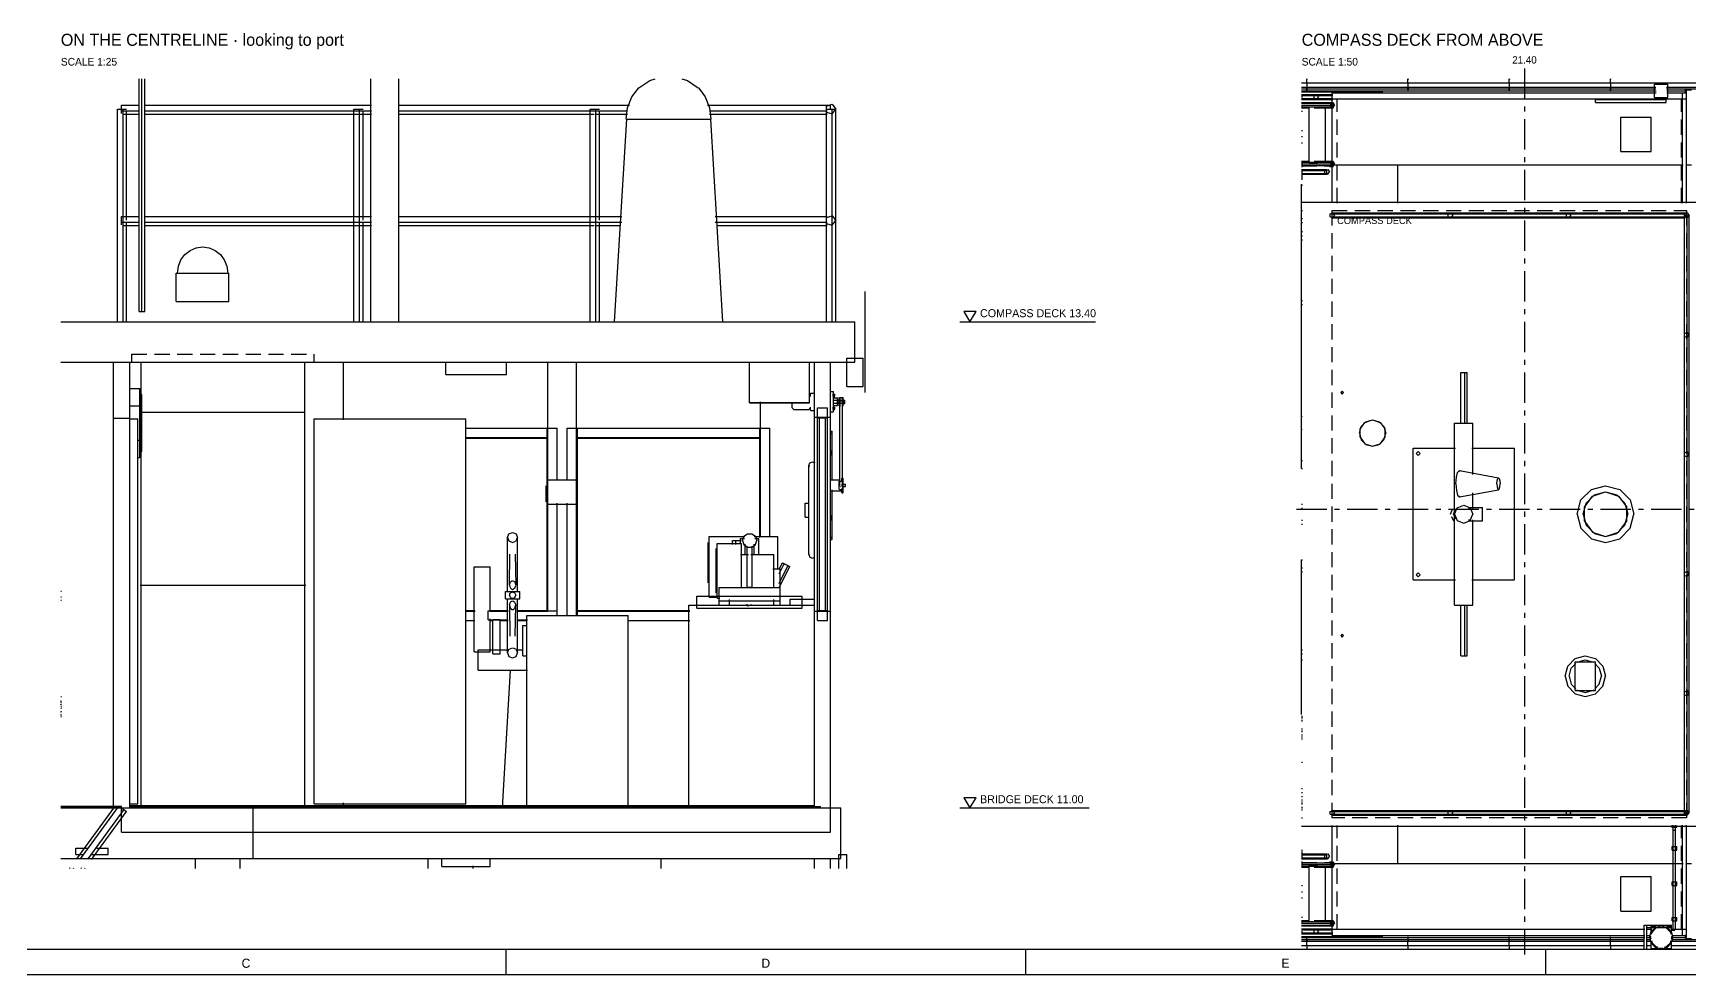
# Model space of a CAD drawing. Extents: x 5 to 836, y 5 to 589.
# Drawn here: x 224.5 to 551.6, y 5 to 191 of the extents above; entities that cross this region are included whole.
import ezdxf
from ezdxf.enums import TextEntityAlignment as Align

# ---------------------------------------------------------------- set-up
doc = ezdxf.new("R2010")
doc.units = 0
doc.linetypes.add('CENTER', pattern=[10, 6, -1.5, 1, -1.5])
doc.linetypes.add('DASHED', pattern=[4.5, 3, -1.5])
for name, color, linetype in [('CENTRE', 4, 'CENTER'), ('CUT', 7, 'CONTINUOUS'), ('DETAIL', 8, 'CONTINUOUS'), ('DIM', 3, 'CONTINUOUS'), ('FRAME', 7, 'CONTINUOUS'), ('GA', 4, 'DASHED'), ('GA-TEXT', 4, 'CONTINUOUS'), ('MARKING', 4, 'DASHED'), ('OUTLINE', 7, 'CONTINUOUS'), ('TEXT', 7, 'CONTINUOUS'), ('THIN', 7, 'CONTINUOUS')]:
    doc.layers.add(name, color=color, linetype=linetype)

msp = doc.modelspace()

# ---------------------------------------------------------------- linework, layer by layer
at = {"layer": 'CENTRE'}
for p, q in [((519, 184), (519, 9)), ((519, 184), (519, 9)), ((474, 97), (564, 97))]:
    msp.add_line(p, q, dxfattribs=at)
at = {"layer": 'CUT'}
for p, q in [((291.23, 134), (291.23, 182)), ((296.77, 134), (296.77, 182)), ((343.84, 179.9), (344.14, 180.22)), ((344.14, 180.22), (346.28, 181.62)), ((346.28, 181.62), (347.36, 182)), ((352.64, 182), (353.72, 181.62)), ((353.72, 181.62), (355.86, 180.22)), ((355.89, 180.19), (356.16, 179.9)), ((341.92, 176.28), (342.75, 178.4)), ((342.75, 178.4), (343.84, 179.9)), ((356.16, 179.9), (357.25, 178.4)), ((357.25, 178.4), (358.08, 176.28)), ((381.19, 176.59), (382.31, 176.95)), ((382.31, 176.95), (383, 176)), ((339.34, 134), (341.74, 174)), ((341.63, 174), (341.92, 176.28)), ((341.74, 174), (358.26, 174)), ((358.08, 176.28), (358.37, 174)), ((358.26, 174), (360.66, 134)), ((381.19, 175.41), (381.19, 176.59)), ((381.19, 175.41), (382.31, 175.05)), ((382.31, 175.05), (383, 176)), ((381.19, 154.59), (382.31, 154.95)), ((381.19, 153.41), (381.19, 154.59)), ((382.31, 154.95), (383, 154)), ((382.31, 153.05), (383, 154)), ((381.19, 153.41), (382.31, 153.05)), ((388.8, 120), (388.8, 140)), ((230, 134), (386.8, 134)), ((386.8, 126), (386.8, 134)), ((230, 126), (386.8, 126)), ((240.4, 114.96), (240.4, 126)), ((243.6, 114.96), (243.6, 126)), ((366, 118), (366, 126)), ((377.8, 118), (377.8, 126)), ((378.8, 115.16), (378.8, 126)), ((382, 115.16), (382, 126)), ((385.2, 121.2), (385.2, 126.8)), ((385.2, 126.8), (388.4, 126.8)), ((388.4, 121.2), (388.4, 126.8)), ((385.2, 121.2), (388.4, 121.2)), ((366, 118), (377.8, 118)), ((382.12, 120.2), (382.5, 120.2)), ((382.52, 119.71), (382.84, 119.71)), ((382.52, 119.32), (382.52, 119.64)), ((382.52, 119.25), (382.84, 119.25)), ((382.56, 116.26), (382.56, 120.14)), ((382.84, 119.31), (382.84, 119.7)), ((240.4, 114.96), (243.6, 114.96)), ((378.8, 115.16), (382, 115.16)), ((379.4, 117), (381.4, 117)), ((379.4, 115), (379.4, 117)), ((379.4, 115), (381.4, 115)), ((379.8, 77), (379.8, 115)), ((381, 77), (381, 115)), ((381.4, 115), (381.4, 117)), ((382.06, 116.2), (382.44, 116.2)), ((382.52, 117.15), (382.84, 117.15)), ((382.52, 116.76), (382.52, 117.08)), ((382.52, 116.69), (382.84, 116.69)), ((382.84, 116.75), (382.84, 117.14)), ((325.8, 98.4), (325.8, 101.6)), ((326, 102.8), (332, 102.8)), ((326, 98), (326, 102.8)), ((332, 98), (332, 102.8)), ((326, 98), (332, 98)), ((318.2, 91.4), (318.49, 92.11)), ((318.49, 92.11), (319.2, 92.4)), ((319.2, 92.4), (319.91, 92.11)), ((319.91, 92.11), (320.2, 91.4)), ((318.2, 91.4), (318.48, 90.74)), ((318.49, 90.7), (319.18, 90.41)), ((319.2, 90.4), (319.87, 90.68)), ((319.91, 90.7), (320.2, 91.4)), ((318.58, 82), (318.74, 81.42)), ((318.6, 82.07), (318.76, 82.62)), ((318.82, 82.66), (319.2, 82.87)), ((319.27, 82.84), (319.64, 82.62)), ((319.64, 82.62), (319.82, 82)), ((319.64, 81.37), (319.81, 81.93)), ((317.8, 80.75), (320.6, 80.75)), ((317.8, 79.25), (317.8, 80.75)), ((317.8, 79.25), (320.6, 79.25)), ((318.57, 80), (318.74, 79.58)), ((318.58, 80.02), (318.75, 80.45)), ((318.59, 78.07), (318.76, 78.63)), ((318.75, 79.55), (319.18, 79.38)), ((318.76, 81.37), (319.17, 81.13)), ((318.78, 80.46), (319.2, 80.63)), ((318.79, 78.65), (319.2, 78.89)), ((319.2, 81.11), (319.61, 81.35)), ((319.2, 79.37), (319.62, 79.54)), ((319.22, 80.62), (319.65, 80.45)), ((319.23, 78.87), (319.64, 78.63)), ((319.65, 79.55), (319.82, 79.98)), ((319.66, 80.42), (319.83, 80)), ((319.66, 78.58), (319.82, 78)), ((320.6, 79.25), (320.6, 80.75)), ((355.6, 79.8), (376.4, 79.8)), ((355.6, 77.4), (355.6, 79.8)), ((374, 79.2), (378.8, 79.2)), ((374, 78), (374, 79.2)), ((376.4, 77.4), (376.4, 79.8)), ((378.8, 38), (378.8, 79.2)), ((318.58, 78), (318.76, 77.38)), ((318.76, 77.38), (319.13, 77.16)), ((319.2, 77.13), (319.58, 77.34)), ((319.64, 77.38), (319.8, 77.93)), ((322, 76), (342, 76)), ((322, 38), (322, 76)), ((342, 38), (342, 76)), ((354, 78), (378.8, 78)), ((354, 38), (354, 78)), ((355.6, 77.4), (376.4, 77.4)), ((378.8, 76.84), (382, 76.84)), ((379.4, 77), (381.4, 77)), ((379.4, 75), (379.4, 77)), ((381.4, 75), (381.4, 77)), ((382, 33.2), (382, 76.84)), ((321.2, 74), (322, 74)), ((321.2, 68), (321.2, 74)), ((379.4, 75), (381.4, 75)), ((318.2, 68.6), (318.49, 69.3)), ((318.53, 69.32), (319.2, 69.6)), ((319.22, 69.59), (319.91, 69.3)), ((319.92, 69.26), (320.2, 68.6)), ((318.2, 68.6), (318.49, 67.89)), ((318.49, 67.89), (319.2, 67.6)), ((319.2, 67.6), (319.91, 67.89)), ((319.91, 67.89), (320.2, 68.6)), ((321.2, 68), (322, 68)), ((230, 38.32), (242, 38.32)), ((230, 38.12), (242, 38.12)), ((230, 38), (384, 38)), ((242, 38.12), (242, 38.32)), ((242, 33.2), (242, 38)), ((243.6, 38.28), (243.6, 38.48)), ((243.6, 38.48), (378.8, 38.48)), ((243.6, 38.28), (378.8, 38.28)), ((244, 38.24), (380, 38.24)), ((244, 38.04), (244, 38.17)), ((244, 38.04), (380, 38.04)), ((268, 28), (268, 38)), ((380, 38.11), (380, 38.24)), ((384, 28), (384, 38)), ((242, 33.2), (382, 33.2)), ((230, 28), (384, 28)), ((378.8, 26), (378.8, 28)), ((382, 26), (382, 28)), ((383.6, 28.8), (385.2, 28.8)), ((383.6, 26), (383.6, 28.8)), ((385.2, 26), (385.2, 28.8))]:
    msp.add_line(p, q, dxfattribs=at)
at = {"layer": 'DETAIL'}
for p, q in [((245.44, 136), (245.44, 182)), ((246, 136), (246, 182)), ((246.56, 136), (246.56, 182)), ((475, 181.2), (563, 181.2)), ((475, 180.35), (544.95, 180.35)), ((475, 179.99), (544.94, 179.99)), ((475.99, 181.2), (476, 182)), ((475.99, 181.2), (475.99, 182)), ((475.99, 181.2), (476, 180.27)), ((475.99, 181.2), (475.99, 180.27)), ((476, 182), (476, 181.87)), ((476, 180.35), (476, 180.08)), ((476, 179.99), (476, 180.35)), ((476, 180.08), (476, 180.35)), ((476, 180.35), (476, 180.08)), ((476, 179.47), (476, 179.99)), ((476, 179.99), (476, 179.75)), ((476.01, 182), (476.01, 181.87)), ((495.99, 181.2), (495.99, 182)), ((495.99, 182), (495.99, 181.87)), ((495.99, 181.2), (495.99, 180.27)), ((495.99, 179.99), (496, 180.35)), ((496, 181.87), (496, 182)), ((496, 180.35), (496, 180.08)), ((496, 179.99), (496, 180.35)), ((496, 180.08), (496, 180.35)), ((496, 179.47), (496, 179.99)), ((496.01, 182), (496.01, 181.87)), ((515.98, 182), (515.98, 181.87)), ((515.98, 181.2), (515.99, 182)), ((515.98, 181.2), (515.99, 180.27)), ((515.99, 181.2), (515.99, 182)), ((515.99, 181.2), (515.99, 180.27)), ((515.99, 179.99), (516, 180.35)), ((515.99, 179.47), (515.99, 179.99)), ((515.99, 179.99), (516, 179.75)), ((516, 181.87), (516, 182)), ((516, 180.35), (516, 180.08)), ((516, 180.08), (516, 180.35)), ((516.01, 182), (516.01, 181.87)), ((516.01, 182), (516.01, 181.87)), ((535.98, 181.2), (535.99, 182)), ((535.98, 181.2), (535.99, 180.27)), ((535.99, 179.99), (536, 180.35)), ((535.99, 179.47), (535.99, 179.99)), ((535.99, 179.99), (536, 179.75)), ((536, 181.87), (536, 182)), ((536, 182), (536, 181.87)), ((536, 180.35), (536, 180.08)), ((536, 180.08), (536, 180.35)), ((536.01, 182), (536.01, 181.87)), ((544.7, 180.9), (547.3, 180.9)), ((544.7, 178.3), (544.7, 180.9)), ((547.04, 179.99), (563, 179.99)), ((547.05, 180.35), (563, 180.35)), ((547.3, 178.3), (547.3, 180.9)), ((242, 175.14), (242, 176.81)), ((242, 176.81), (245.5, 176.81)), ((246.48, 176.81), (291.37, 176.81)), ((296.69, 176.81), (342.28, 176.81)), ((357.66, 176.81), (382, 176.81)), ((381.19, 176.59), (382.31, 176.95)), ((382, 175.83), (382, 176.81)), ((382.31, 176.95), (383, 176)), ((475, 179.6), (544.98, 179.6)), ((475, 179.47), (475.13, 179.47)), ((475, 179.4), (491, 179.4)), ((475, 178.88), (481.16, 178.88)), ((475, 178.81), (475.12, 178.81)), ((475, 178.69), (481.16, 178.69)), ((475, 178.6), (475.14, 178.6)), ((475, 178.45), (475.13, 178.45)), ((475, 178.4), (475.14, 178.4)), ((475, 178.11), (481.16, 178.11)), ((475, 177.92), (481.16, 177.92)), ((475, 177.32), (481.24, 177.32)), ((475, 177.15), (481.16, 177.15)), ((475, 176.8), (480.68, 176.8)), ((477.44, 178.69), (478, 178.88)), ((477.44, 178.11), (477.44, 178.69)), ((477.44, 178.11), (478, 177.92)), ((478, 178.88), (478.34, 178.4)), ((478, 177.92), (478.34, 178.4)), ((480.61, 177.01), (480.76, 177.32)), ((480.68, 176.8), (480.84, 177.15)), ((480.68, 176.8), (480.84, 176.45)), ((481, 157.54), (481, 179.2)), ((481, 179.2), (544.99, 179.2)), ((481, 178.8), (481.14, 178.8)), ((481, 178), (551, 178)), ((481.05, 176.8), (481.32, 176.8)), ((481.16, 177.15), (481.32, 176.8)), ((481.16, 176.45), (481.32, 176.8)), ((481.24, 177.32), (481.48, 176.8)), ((481.24, 176.28), (481.48, 176.8)), ((533, 177.9), (547, 177.9)), ((533, 177.3), (533, 177.9)), ((533, 177.3), (547, 177.3)), ((544.7, 178.3), (547.3, 178.3)), ((547, 177.3), (547, 177.9)), ((547.08, 179.6), (551, 179.6)), ((547.09, 179.2), (551, 179.2)), ((550.2, 157.42), (550.2, 179.2)), ((550.8, 179.8), (552, 179.8)), ((550.8, 179.1), (550.8, 179.8)), ((550.86, 178.8), (551, 178.8)), ((551, 157.42), (551, 179.6)), ((241.19, 176), (243, 176)), ((241.19, 134), (241.19, 176)), ((242, 175.69), (245.5, 175.69)), ((242.28, 175), (245.5, 175)), ((242.31, 134), (242.31, 176)), ((243, 154.09), (243, 175.72)), ((246.48, 175.69), (291.37, 175.69)), ((246.48, 175), (291.37, 175)), ((287.86, 176), (289.67, 176)), ((287.86, 134), (287.86, 176)), ((288.98, 134), (288.98, 176)), ((289.67, 154.09), (289.67, 175.72)), ((296.69, 175.69), (341.86, 175.69)), ((296.69, 175), (335.29, 175)), ((334.52, 176), (336.33, 176)), ((334.52, 134), (334.52, 176)), ((335.64, 134), (335.64, 176)), ((335.71, 175), (341.86, 175)), ((336.33, 154.09), (336.33, 175.72)), ((341.74, 174), (358.26, 174)), ((358.08, 175.69), (381.3, 175.69)), ((358.08, 175), (381.3, 175)), ((381.19, 176.07), (381.19, 176.59)), ((381.19, 176), (383, 176)), ((381.19, 134), (381.19, 176)), ((381.19, 175.41), (381.32, 175.37)), ((382.31, 134), (382.31, 176)), ((382.85, 175.79), (383, 176)), ((383, 134), (383, 176)), ((475, 176.6), (475.13, 176.6)), ((475, 176.45), (481.16, 176.45)), ((475, 176.28), (476.53, 176.28)), ((475, 175.6), (475.14, 175.6)), ((476.48, 165.4), (476.48, 176.46)), ((477.47, 176.28), (481.24, 176.28)), ((479.68, 165.68), (479.68, 176.32)), ((480.61, 176.59), (480.76, 176.28)), ((538, 174.4), (544, 174.4)), ((538, 167.6), (538, 174.4)), ((544, 167.6), (544, 174.4)), ((475, 171.77), (475.14, 171.77)), ((475, 170.57), (475.14, 170.57)), ((475, 169.37), (475.14, 169.37)), ((538, 167.6), (544, 167.6)), ((475, 165.71), (476.53, 165.71)), ((475, 165.55), (481.16, 165.55)), ((475, 165.4), (475.14, 165.4)), ((475, 165.2), (480.68, 165.2)), ((475, 165.09), (475.14, 165.09)), ((475, 165), (475.14, 165)), ((475, 164.85), (481.16, 164.85)), ((475, 164.68), (475.14, 164.68)), ((475, 164.08), (480, 164.08)), ((475, 164), (475.14, 164)), ((475, 163.89), (480, 163.89)), ((475, 163.7), (475.14, 163.7)), ((475, 163.6), (475.14, 163.6)), ((476.48, 165.4), (478.15, 165.4)), ((477.47, 165.71), (481.24, 165.71)), ((479.6, 163.89), (480.15, 164.08)), ((479.6, 163.31), (479.6, 163.89)), ((480, 163.12), (480, 164.08)), ((480.15, 164.08), (480.5, 163.6)), ((480.15, 163.12), (480.5, 163.6)), ((480.48, 164.68), (481.24, 164.68)), ((480.61, 165.41), (480.76, 165.72)), ((480.61, 164.99), (480.76, 164.68)), ((480.68, 165.2), (480.84, 165.55)), ((480.68, 165.2), (480.84, 164.85)), ((481.01, 165), (550.32, 165)), ((481.05, 165.2), (481.32, 165.2)), ((481.16, 165.55), (481.32, 165.2)), ((481.16, 164.85), (481.32, 165.2)), ((481.24, 165.72), (481.48, 165.2)), ((481.24, 164.68), (481.48, 165.2)), ((494, 157.44), (494, 165)), ((550.88, 165), (552, 165)), ((475, 163.5), (475.14, 163.5)), ((475, 163.31), (480, 163.31)), ((475, 163.12), (480, 163.12)), ((475, 162.9), (475.14, 162.9)), ((475, 162.7), (475.14, 162.7)), ((475, 162.4), (475.14, 162.4)), ((475, 162.14), (475.14, 162.14)), ((475, 105), (475, 161.2)), ((475, 161), (475.14, 161)), ((479.6, 163.31), (480.15, 163.12)), ((475, 157.6), (553.4, 157.6)), ((242, 153.14), (242, 154.81)), ((242, 154.81), (245.5, 154.81)), ((246.48, 154.81), (291.37, 154.81)), ((296.69, 154.81), (340.74, 154.81)), ((359.2, 154.81), (381.3, 154.81)), ((381.19, 154.59), (381.32, 154.63)), ((382.85, 154.21), (383, 154)), ((382.85, 153.79), (383, 154)), ((475, 156), (475.14, 156)), ((475, 154.4), (475.14, 154.4)), ((480.6, 155.29), (481.15, 155.48)), ((480.6, 154.71), (480.6, 155.29)), ((480.6, 154.71), (481.15, 154.52)), ((481, 154.52), (481, 155.48)), ((481, 155.48), (551, 155.48)), ((481, 155.29), (551, 155.29)), ((481, 154.71), (551, 154.71)), ((481, 154.52), (550.72, 154.52)), ((481.15, 155.48), (481.5, 155)), ((481.15, 154.52), (481.5, 155)), ((503.93, 155.29), (504.49, 155.48)), ((503.93, 154.71), (503.93, 155.29)), ((503.93, 154.71), (504.49, 154.52)), ((504.49, 155.48), (504.83, 155)), ((504.49, 154.52), (504.83, 155)), ((527.26, 155.29), (527.82, 155.48)), ((527.26, 154.71), (527.26, 155.29)), ((527.26, 154.71), (527.82, 154.52)), ((527.82, 155.48), (528.17, 155)), ((527.82, 154.52), (528.17, 155)), ((550.6, 155.29), (551.15, 155.48)), ((550.6, 36.71), (550.6, 155.29)), ((550.6, 155), (551.5, 155)), ((550.6, 154.71), (551.15, 154.52)), ((551, 154.62), (551, 155.48)), ((551.15, 155.48), (551.5, 155)), ((551.15, 154.52), (551.5, 155)), ((551.15, 37), (551.15, 155)), ((551.5, 37), (551.5, 155)), ((242, 153.69), (245.5, 153.69)), ((242.28, 153), (245.5, 153)), ((243, 134), (243, 153.67)), ((246.48, 153.69), (291.37, 153.69)), ((246.48, 153), (291.37, 153)), ((289.67, 134), (289.67, 153.67)), ((296.69, 153.69), (340.74, 153.69)), ((296.69, 153), (335.29, 153)), ((335.71, 153), (340.46, 153)), ((336.33, 134), (336.33, 153.67)), ((359.2, 153.69), (381.3, 153.69)), ((359.48, 153), (381.3, 153)), ((381.19, 153.41), (381.32, 153.37)), ((475, 153.6), (475.14, 153.6)), ((475, 151), (475.14, 151)), ((252.8, 143.6), (263.2, 143.6)), ((252.8, 138), (263.2, 138)), ((475, 138.2), (475.14, 138.2)), ((475, 137.4), (475.14, 137.4)), ((245.44, 136), (246.56, 136)), ((230, 134), (386.8, 134)), ((386.8, 126), (386.8, 134)), ((550.6, 131.69), (551.15, 131.88)), ((550.6, 131.11), (551.15, 130.92)), ((551.15, 131.88), (551.5, 131.4)), ((551.15, 130.92), (551.5, 131.4)), ((230, 126), (386.8, 126)), ((240.4, 38), (240.4, 126)), ((242, 125.86), (242, 126)), ((243.6, 38), (243.6, 126)), ((245.84, 38), (245.84, 126)), ((278.16, 38), (278.16, 126)), ((285.84, 114.63), (285.84, 126)), ((306, 123.6), (306, 126)), ((318, 123.6), (318, 126)), ((326.16, 76.89), (326.16, 126)), ((331.84, 75.86), (331.84, 126)), ((366, 118), (366, 126)), ((368.16, 125.86), (368.16, 126)), ((377.8, 118), (377.8, 126)), ((378.8, 38), (378.8, 126)), ((382, 37.86), (382, 126)), ((385.2, 121.2), (385.2, 126.8)), ((385.2, 126.8), (388.4, 126.8)), ((388.4, 121.2), (388.4, 126.8)), ((306, 123.6), (318, 123.6)), ((385.2, 121.2), (388.4, 121.2)), ((506.43, 124), (507.7, 124)), ((506.43, 113.92), (506.43, 124)), ((507.22, 113.92), (507.22, 124)), ((507.7, 113.92), (507.7, 124)), ((243.6, 120.8), (245.6, 120.8)), ((245.6, 107.2), (245.6, 120.8)), ((245.6, 119.6), (246, 119.6)), ((246, 108.4), (246, 119.6)), ((366, 118.02), (377.8, 118.02)), ((368.16, 91.44), (368.16, 118.17)), ((382.52, 119.27), (382.52, 119.69)), ((382.84, 119.27), (382.84, 119.69)), ((383.36, 117.44), (383.36, 118.96)), ((383.7, 117.37), (383.7, 119.03)), ((383.9, 117.59), (383.9, 118.81)), ((384.4, 117.86), (384.4, 118.54)), ((384.4, 118.54), (384.8, 118.54)), ((384.4, 118.48), (384.8, 118.48)), ((384.4, 118.43), (384.8, 118.43)), ((384.4, 118.26), (384.8, 118.26)), ((384.4, 118.14), (384.8, 118.14)), ((384.4, 117.97), (384.8, 117.97)), ((384.4, 117.92), (384.8, 117.92)), ((384.4, 117.86), (384.8, 117.86)), ((384.44, 117.37), (384.44, 119.03)), ((384.6, 117.96), (384.6, 118.44)), ((384.67, 118.38), (384.8, 118.38)), ((384.67, 118.24), (384.8, 118.24)), ((384.67, 118.16), (384.8, 118.16)), ((384.67, 118.02), (384.8, 118.02)), ((384.8, 117.86), (384.8, 118.54)), ((482.72, 120), (483, 120.28)), ((482.72, 120), (483, 119.72)), ((483, 120.28), (483.28, 120)), ((483, 119.72), (483.28, 120)), ((240.4, 114.96), (243.6, 114.96)), ((243.6, 117.4), (245.6, 117.4)), ((243.6, 114.8), (245.2, 114.8)), ((245.2, 38.8), (245.2, 114.8)), ((245.6, 116.8), (246, 116.8)), ((245.84, 116.16), (278.16, 116.16)), ((280, 114.8), (310, 114.8)), ((280, 38.8), (280, 114.8)), ((310, 38.8), (310, 114.8)), ((378.8, 115.16), (382, 115.16)), ((379.4, 75), (379.4, 117)), ((379.4, 117), (381.4, 117)), ((379.4, 115), (381.4, 115)), ((379.8, 77), (379.8, 115)), ((381, 77), (381, 115)), ((381.4, 75), (381.4, 117)), ((382.52, 116.71), (382.52, 117.13)), ((382.84, 116.71), (382.84, 117.13)), ((475, 115.19), (475.13, 115.32)), ((487.7, 114.25), (489, 114.6)), ((489, 114.6), (490.3, 114.25)), ((309.92, 113), (328, 113)), ((326, 76.82), (326, 113)), ((328, 102.66), (328, 113)), ((330, 113), (370, 113)), ((330, 102.66), (330, 113)), ((332, 75.84), (332, 113)), ((368, 91.41), (368, 113)), ((370, 91.49), (370, 113)), ((475, 112.81), (475.13, 112.68)), ((486.4, 112), (486.75, 113.3)), ((486.4, 112), (486.75, 110.7)), ((486.75, 113.3), (487.7, 114.25)), ((490.3, 114.25), (491.25, 113.3)), ((491.25, 113.3), (491.6, 112)), ((491.25, 110.7), (491.6, 112)), ((505.2, 114), (508.8, 114)), ((505.2, 78), (505.2, 114)), ((508.8, 103.81), (508.8, 114)), ((245.07, 110.6), (245.6, 110.6)), ((245.6, 111.2), (246, 111.2)), ((245.6, 108.4), (246, 108.4)), ((309.84, 111.16), (326.16, 111.16)), ((309.92, 111), (326, 111)), ((331.84, 111.16), (368.16, 111.16)), ((332, 111), (368, 111)), ((486.75, 110.7), (487.7, 109.75)), ((487.7, 109.75), (489, 109.4)), ((489, 109.4), (490.3, 109.75)), ((490.3, 109.75), (491.25, 110.7)), ((497, 109), (505.39, 109)), ((497, 83), (497, 109)), ((497.6, 108), (498, 108.4)), ((497.6, 108), (498, 107.6)), ((498, 108.4), (498.4, 108)), ((498, 107.6), (498.4, 108)), ((508.61, 109), (517, 109)), ((517, 83), (517, 109)), ((550.6, 108.09), (551.15, 108.28)), ((551.15, 108.28), (551.5, 107.8)), ((245.07, 107.2), (245.6, 107.2)), ((475, 106.6), (475.14, 106.6)), ((475, 105), (475.14, 105)), ((550.6, 107.51), (551.15, 107.32)), ((551.15, 107.32), (551.5, 107.8)), ((326, 102.8), (332, 102.8)), ((383.7, 100.85), (383.7, 102.51)), ((384.3, 101.47), (384.3, 101.89)), ((384.44, 100.85), (384.44, 102.51)), ((384.9, 101.47), (384.9, 101.89)), ((505.46, 102), (505.55, 103.3)), ((505.46, 102), (505.55, 100.7)), ((505.55, 103.3), (505.8, 104.25)), ((505.8, 104.25), (506.14, 104.6)), ((506.14, 104.6), (506.3, 104.43)), ((513.55, 102), (513.59, 102.6)), ((513.55, 102), (513.59, 101.4)), ((513.59, 102.6), (513.71, 103.04)), ((513.71, 103.04), (513.86, 103.2)), ((513.86, 103.2), (514.02, 103.04)), ((514.02, 103.04), (514.13, 102.6)), ((514.13, 102.6), (514.17, 102)), ((514.13, 101.4), (514.17, 102)), ((532.2, 100.85), (535, 101.6)), ((535, 101.6), (537.8, 100.85)), ((328, 75.84), (328, 98.19)), ((330, 75.84), (330, 98.19)), ((377, 95.4), (377, 98.2)), ((505.55, 100.7), (505.8, 99.75)), ((505.8, 99.75), (506.14, 99.4)), ((506.14, 99.4), (506.3, 99.57)), ((508.8, 97.12), (508.8, 100.19)), ((513.59, 101.4), (513.71, 100.96)), ((513.71, 100.96), (513.86, 100.8)), ((513.86, 100.8), (514.02, 100.96)), ((514.02, 100.96), (514.13, 101.4)), ((529.4, 96), (530.15, 98.8)), ((530.15, 98.8), (532.2, 100.85)), ((530.6, 96), (531.19, 98.2)), ((531.19, 98.2), (532.8, 99.81)), ((532.8, 99.81), (535, 100.4)), ((535, 100.4), (537.2, 99.81)), ((537.2, 99.81), (538.81, 98.2)), ((537.8, 100.85), (539.85, 98.8)), ((538.81, 98.2), (539.4, 96)), ((539.85, 98.8), (540.6, 96)), ((326, 98), (332, 98)), ((475, 98), (475.14, 98)), ((475, 97.2), (475.14, 97.2)), ((504.4, 96), (504.81, 96.98)), ((504.6, 95.51), (504.96, 94.65)), ((505, 96), (505.37, 96.9)), ((505, 96), (505.37, 95.1)), ((505.2, 96), (505.73, 97.27)), ((505.2, 96), (505.73, 94.73)), ((505.73, 97.27), (507, 97.8)), ((507, 97.8), (508.27, 97.27)), ((508.1, 97.3), (510.7, 97.3)), ((508.1, 97.03), (508.1, 97.3)), ((508.1, 94.7), (508.1, 94.97)), ((508.27, 97.27), (508.8, 96)), ((508.27, 94.73), (508.8, 96)), ((508.8, 78), (508.8, 94.88)), ((510.7, 94.7), (510.7, 97.3)), ((529.4, 96), (530.15, 93.2)), ((530.6, 96), (531.19, 93.8)), ((538.81, 93.8), (539.4, 96)), ((539.85, 93.2), (540.6, 96)), ((358, 91.6), (365.08, 91.6)), ((358, 79.6), (358, 91.6)), ((364.6, 90.8), (364.87, 91.62)), ((364.87, 91.62), (365.57, 92.13)), ((365.57, 92.13), (366.43, 92.13)), ((366.43, 92.13), (367.13, 91.62)), ((366.88, 91.6), (371.6, 91.6)), ((367.13, 91.62), (367.4, 90.8)), ((371.6, 85.04), (371.6, 91.6)), ((475, 94.8), (475.14, 94.8)), ((475, 94), (475.14, 94)), ((505.73, 94.73), (507, 94.2)), ((507, 94.2), (508.27, 94.73)), ((508.1, 94.7), (510.7, 94.7)), ((530.15, 93.2), (532.2, 91.15)), ((531.19, 93.8), (532.8, 92.19)), ((532.8, 92.19), (535, 91.6)), ((535, 91.6), (537.2, 92.19)), ((537.2, 92.19), (538.81, 93.8)), ((537.8, 91.15), (539.85, 93.2)), ((359.6, 90.2), (364.4, 90.2)), ((359.6, 79.4), (359.6, 90.2)), ((362.6, 90.8), (364.32, 90.8)), ((362.6, 90), (362.6, 90.8)), ((363.3, 90), (363.3, 90.8)), ((364.2, 91.2), (364.97, 91.2)), ((364.2, 90.09), (364.2, 91.2)), ((364.4, 81.48), (364.4, 90.2)), ((364.6, 90.8), (364.87, 89.98)), ((364.87, 89.98), (365.57, 89.47)), ((365.1, 88), (365.1, 90.09)), ((365.57, 89.47), (366.43, 89.47)), ((366.43, 89.47), (367.13, 89.98)), ((366.9, 88), (366.9, 90.09)), ((367.03, 91.2), (367.8, 91.2)), ((367.13, 89.98), (367.4, 90.8)), ((367.8, 88), (367.8, 91.2)), ((532.2, 91.15), (535, 90.4)), ((535, 90.4), (537.8, 91.15)), ((311.6, 85.6), (314.8, 85.6)), ((311.6, 68.8), (311.6, 85.6)), ((314.8, 76.85), (314.8, 85.6)), ((364.23, 88), (365.79, 88)), ((366.21, 88), (370.8, 88)), ((370.6, 85.2), (372, 85.2)), ((370.8, 81.47), (370.8, 88)), ((371.81, 82.32), (373.56, 85.82)), ((371.84, 84.18), (372.84, 86.18)), ((371.86, 85.11), (372.48, 86.36)), ((371.92, 81.64), (373.92, 85.64)), ((372, 78), (372, 85.2)), ((372.44, 86.38), (373.92, 85.64)), ((475, 56.4), (475, 87)), ((475, 87), (475.14, 87)), ((475, 85.4), (475.14, 85.4)), ((245.64, 82), (278.36, 82)), ((381.86, 82), (382, 82)), ((475, 84.6), (475.14, 84.6)), ((497, 83), (505.39, 83)), ((497.6, 84), (498, 84.4)), ((497.6, 84), (498, 83.6)), ((498, 84.4), (498.4, 84)), ((498, 83.6), (498.4, 84)), ((508.61, 83), (517, 83)), ((550.6, 84.49), (551.15, 84.68)), ((550.6, 83.91), (551.15, 83.72)), ((551.15, 84.68), (551.5, 84.2)), ((551.15, 83.72), (551.5, 84.2)), ((230, 80.81), (230.14, 80.81)), ((230, 79.69), (230.14, 79.69)), ((230, 79), (230.14, 79)), ((317.8, 79.25), (317.8, 80.75)), ((320.6, 79.25), (320.6, 80.75)), ((355.6, 79.8), (358.11, 79.8)), ((355.6, 77.4), (355.6, 79.8)), ((358, 79.6), (359.67, 79.6)), ((359.6, 79.4), (360.15, 79.4)), ((360, 78), (360, 81.5)), ((360, 81.5), (372, 81.5)), ((360, 78.9), (372, 78.9)), ((362, 78), (362, 79.11)), ((365.52, 81.6), (366.48, 81.6)), ((370.8, 78), (370.8, 79.11)), ((371.93, 79.8), (376.4, 79.8)), ((376.33, 79.2), (378.8, 79.2)), ((376.4, 77.4), (376.4, 79.8)), ((381.87, 80), (382, 80)), ((309.84, 76.84), (311.79, 76.84)), ((309.92, 77), (311.73, 77)), ((314.4, 76.9), (318.29, 76.9)), ((314.4, 75.1), (314.4, 76.9)), ((314.67, 77), (318.31, 77)), ((314.72, 76.84), (318.35, 76.84)), ((314.8, 68.8), (314.8, 75.33)), ((320.02, 76.84), (326.16, 76.84)), ((320.09, 76.9), (328, 76.9)), ((320.13, 77), (326, 77)), ((322, 76), (342, 76)), ((322, 38), (322, 76)), ((331.84, 76.84), (354.19, 76.84)), ((332, 77), (354.19, 77)), ((342, 38), (342, 76)), ((354, 78), (355.67, 78)), ((354, 38), (354, 78)), ((355.6, 77.4), (376.4, 77.4)), ((360, 78), (372, 78)), ((365.48, 78.19), (365.53, 77.92)), ((365.53, 77.92), (366.47, 78.08)), ((365.74, 78.09), (365.76, 77.96)), ((366.21, 78.18), (366.24, 78.04)), ((376.29, 78), (378.8, 78)), ((378.8, 76.84), (382, 76.84)), ((379.4, 77), (381.4, 77)), ((505.2, 78), (508.8, 78)), ((506.43, 68), (506.43, 78.08)), ((507.22, 68), (507.22, 78.08)), ((507.7, 68), (507.7, 78.08)), ((309.92, 75), (311.73, 75)), ((314.4, 75.1), (318.29, 75.1)), ((314.67, 75), (315.37, 75)), ((315.28, 75.2), (316.72, 75.2)), ((316.63, 75), (318.31, 75)), ((320.09, 75.1), (322.17, 75.1)), ((320.13, 75), (322.08, 75)), ((341.91, 75), (354.19, 75)), ((379.4, 75), (381.4, 75)), ((482.72, 72), (483, 72.28)), ((482.72, 72), (483, 71.72)), ((483, 72.28), (483.28, 72)), ((483, 71.72), (483.28, 72)), ((311.6, 68.8), (314.8, 68.8)), ((312.4, 69.2), (318.38, 69.2)), ((312.4, 65.2), (312.4, 69.2)), ((320.05, 69.2), (321.3, 69.2)), ((475, 69.2), (475.14, 69.2)), ((315.28, 68.4), (316.72, 68.4)), ((475, 68.4), (475.14, 68.4)), ((475, 67.2), (475.14, 67.2)), ((506.43, 68), (507.7, 68)), ((527, 64), (527.54, 66)), ((527.54, 66), (529, 67.46)), ((527.8, 64), (528.23, 65.6)), ((528.23, 65.6), (529.11, 66.48)), ((529, 67.46), (531, 68)), ((529, 61.2), (529, 66.8)), ((529.3, 66.67), (529.4, 66.77)), ((529.4, 66.77), (531, 67.2)), ((531, 68), (533, 67.46)), ((531, 67.2), (532.6, 66.77)), ((532.6, 66.77), (532.7, 66.67)), ((532.89, 66.48), (533.77, 65.6)), ((533, 67.46), (534.46, 66)), ((533, 61.2), (533, 66.8)), ((533.77, 65.6), (534.2, 64)), ((534.46, 66), (535, 64)), ((312.4, 65.2), (322.14, 65.2)), ((527, 64), (527.54, 62)), ((527.8, 64), (528.23, 62.4)), ((528.23, 62.4), (529.11, 61.52)), ((532.89, 61.52), (533.77, 62.4)), ((533.77, 62.4), (534.2, 64)), ((534.46, 62), (535, 64)), ((230, 60), (230.14, 60)), ((230, 58.93), (230.16, 59.16)), ((527.54, 62), (529, 60.54)), ((529, 60.54), (531, 60)), ((529.3, 61.33), (529.4, 61.23)), ((529.4, 61.23), (531, 60.8)), ((531, 60.8), (532.6, 61.23)), ((531, 60), (533, 60.54)), ((532.6, 61.23), (532.7, 61.33)), ((533, 60.54), (534.46, 62)), ((550.6, 60.89), (551.15, 61.08)), ((550.6, 60.31), (551.15, 60.12)), ((551.15, 61.08), (551.5, 60.6)), ((551.15, 60.12), (551.5, 60.6)), ((230, 58.81), (230.14, 58.81)), ((230, 58.26), (230.16, 58.48)), ((230, 58), (230.14, 58)), ((230, 57.69), (230.14, 57.69)), ((230, 56.9), (230.16, 57.13)), ((230, 57), (230.14, 57)), ((230, 56.22), (230.16, 56.45)), ((230, 56), (230.14, 56)), ((475, 56), (475.14, 56)), ((475, 55.9), (475.14, 55.9)), ((475, 55.8), (475.14, 55.8)), ((475, 55.28), (475.14, 55.28)), ((475, 55.2), (475.14, 55.2)), ((475, 53.6), (475.14, 53.6)), ((475, 53.18), (475.14, 53.18)), ((475, 53.1), (475.14, 53.1)), ((475, 52.4), (475.14, 52.4)), ((475, 52.38), (475.14, 52.38)), ((475, 52), (475.14, 52)), ((475, 51.62), (475.14, 51.62)), ((475, 41), (475.14, 41)), ((475, 39.58), (475.14, 39.58)), ((230, 38), (384, 38)), ((233.14, 27.91), (240.62, 38.15)), ((233.88, 27.91), (241.35, 38.13)), ((235.37, 27.9), (242.48, 37.65)), ((236.04, 27.81), (242.97, 37.29)), ((238.4, 38), (238.4, 38.14)), ((239.19, 38), (239.19, 38.14)), ((240.31, 38), (240.31, 38.14)), ((241, 38), (241, 38.14)), ((241.75, 38.18), (242.97, 37.29)), ((242, 38), (242, 38.14)), ((243.6, 38.8), (245.2, 38.8)), ((268, 28), (268, 38)), ((280, 38.8), (310, 38.8)), ((285.84, 38), (285.84, 38.98)), ((326.16, 38), (326.16, 38.14)), ((331.84, 38), (331.84, 38.14)), ((368.16, 38), (368.16, 38.14)), ((384, 28), (384, 38)), ((475, 39.2), (475.14, 39.2)), ((475, 38.82), (475.14, 38.82)), ((475, 38.8), (475.14, 38.8)), ((475, 38.1), (475.14, 38.1)), ((475, 38.02), (475.14, 38.02)), ((475, 37.6), (475.14, 37.6)), ((475, 36), (475.14, 36)), ((480.6, 37.29), (481.15, 37.48)), ((480.6, 36.71), (480.6, 37.29)), ((480.6, 36.71), (481.15, 36.52)), ((481, 36.52), (481, 37.48)), ((481, 37.48), (550.86, 37.48)), ((481, 37.29), (551, 37.29)), ((481, 36.71), (551, 36.71)), ((481, 36.52), (551, 36.52)), ((481.15, 37.48), (481.5, 37)), ((481.15, 36.52), (481.5, 37)), ((503.93, 37.29), (504.49, 37.48)), ((503.93, 36.71), (503.93, 37.29)), ((503.93, 36.71), (504.49, 36.52)), ((504.49, 37.48), (504.83, 37)), ((504.49, 36.52), (504.83, 37)), ((527.26, 37.29), (527.82, 37.48)), ((527.26, 36.71), (527.26, 37.29)), ((527.26, 36.71), (527.82, 36.52)), ((527.82, 37.48), (528.17, 37)), ((527.82, 36.52), (528.17, 37)), ((550.6, 37.29), (551.15, 37.48)), ((550.6, 37), (551.5, 37)), ((550.6, 36.71), (551.15, 36.52)), ((551, 36.52), (551, 37.38)), ((551.15, 37.48), (551.5, 37)), ((551.15, 36.52), (551.5, 37)), ((475, 34.4), (553.4, 34.4)), ((481, 12.8), (481, 34.53)), ((494, 27), (494, 34.56)), ((548.1, 34.2), (549.1, 34.2)), ((548.36, 33.6), (548.84, 33.6)), ((550.2, 12.8), (550.2, 34.58)), ((551, 12.4), (551, 34.58)), ((232.95, 28.8), (232.95, 30)), ((232.95, 30), (235.18, 30)), ((237.13, 30), (239.35, 30)), ((239.35, 28.8), (239.35, 30)), ((475, 29.6), (475.14, 29.6)), ((548.15, 30.35), (549.05, 30.35)), ((548.15, 29.65), (548.15, 30.35)), ((548.15, 29.65), (549.05, 29.65)), ((549.05, 29.65), (549.05, 30.35)), ((230, 28), (384, 28)), ((232.95, 28.8), (234.35, 28.8)), ((236.01, 28.8), (239.35, 28.8)), ((256.56, 26), (256.56, 28)), ((265.44, 26), (265.44, 28)), ((302.56, 26), (302.56, 28)), ((305.2, 26.4), (305.2, 28)), ((305.2, 26.4), (314.8, 26.4)), ((311.44, 27.87), (311.44, 28)), ((311.44, 26), (311.44, 26.53)), ((314.8, 26.4), (314.8, 28)), ((348.56, 26), (348.56, 28)), ((378.8, 26), (378.8, 28)), ((382, 26), (382, 28)), ((383.6, 28.8), (385.2, 28.8)), ((383.6, 26), (383.6, 28.8)), ((385.2, 26), (385.2, 28.8)), ((475, 29.3), (475.14, 29.3)), ((475, 29.1), (475.14, 29.1)), ((475, 28.88), (480, 28.88)), ((475, 28.69), (480, 28.69)), ((475, 28.5), (475.14, 28.5)), ((475, 28.4), (475.14, 28.4)), ((475, 28.3), (475.14, 28.3)), ((475, 28.11), (480, 28.11)), ((475, 28), (475.14, 28)), ((475, 27.92), (480, 27.92)), ((475, 27.32), (475.14, 27.32)), ((475, 27.15), (481.16, 27.15)), ((475, 27), (475.14, 27)), ((475, 26.91), (475.14, 26.91)), ((475, 26.8), (480.68, 26.8)), ((475, 26.6), (475.14, 26.6)), ((475, 26.45), (481.16, 26.45)), ((475, 26.29), (476.53, 26.29)), ((476.48, 15.54), (476.48, 26.6)), ((476.48, 26.6), (478.15, 26.6)), ((477.47, 26.29), (481.24, 26.29)), ((479.6, 28.69), (480.15, 28.88)), ((479.6, 28.11), (479.6, 28.69)), ((479.6, 28.11), (480.15, 27.92)), ((479.68, 15.68), (479.68, 26.32)), ((480, 27.92), (480, 28.88)), ((480.15, 28.88), (480.5, 28.4)), ((480.15, 27.92), (480.5, 28.4)), ((480.48, 27.32), (481.24, 27.32)), ((480.61, 27.01), (480.76, 27.32)), ((480.61, 26.59), (480.76, 26.28)), ((480.68, 26.8), (480.84, 27.15)), ((480.68, 26.8), (480.84, 26.45)), ((481.01, 27), (550.32, 27)), ((481.05, 26.8), (481.32, 26.8)), ((481.16, 27.15), (481.32, 26.8)), ((481.16, 26.45), (481.32, 26.8)), ((481.24, 27.32), (481.48, 26.8)), ((481.24, 26.28), (481.48, 26.8)), ((550.88, 27), (552, 27)), ((231.74, 26), (231.83, 26.11)), ((232.49, 26), (232.57, 26.11)), ((233.97, 26), (234.06, 26.11)), ((234.72, 26), (234.8, 26.11)), ((538, 17.6), (538, 24.4)), ((538, 24.4), (544, 24.4)), ((544, 17.6), (544, 24.4)), ((548.15, 22.65), (548.15, 23.35)), ((548.15, 23.35), (549.05, 23.35)), ((549.05, 22.65), (549.05, 23.35)), ((475, 22.65), (475.14, 22.65)), ((475, 21.43), (475.14, 21.43)), ((475, 20.23), (475.14, 20.23)), ((548.15, 22.65), (549.05, 22.65)), ((475, 16.4), (475.14, 16.4)), ((538, 17.6), (544, 17.6)), ((475, 15.72), (476.53, 15.72)), ((475, 15.55), (481.16, 15.55)), ((475, 15.4), (475.13, 15.4)), ((475, 15.2), (480.68, 15.2)), ((475, 14.85), (481.16, 14.85)), ((475, 14.68), (481.24, 14.68)), ((475, 14.08), (481.16, 14.08)), ((475, 13.89), (481.16, 13.89)), ((475, 13.6), (475.14, 13.6)), ((475, 13.55), (475.13, 13.55)), ((475, 13.4), (475.14, 13.4)), ((475, 13.31), (481.16, 13.31)), ((475, 13.19), (475.12, 13.19)), ((475, 13.12), (481.16, 13.12)), ((477.44, 13.89), (478, 14.08)), ((477.44, 13.31), (477.44, 13.89)), ((477.44, 13.31), (478, 13.12)), ((477.47, 15.72), (481.24, 15.72)), ((478, 14.08), (478.34, 13.6)), ((478, 13.12), (478.34, 13.6)), ((480.61, 15.41), (480.76, 15.72)), ((480.61, 14.99), (480.76, 14.68)), ((480.68, 15.2), (480.84, 15.55)), ((480.68, 15.2), (480.84, 14.85)), ((481, 14), (542.76, 14)), ((481, 13.2), (481.14, 13.2)), ((481.05, 15.2), (481.32, 15.2)), ((481.16, 15.55), (481.32, 15.2)), ((481.16, 14.85), (481.32, 15.2)), ((481.24, 15.72), (481.48, 15.2)), ((481.24, 14.68), (481.48, 15.2)), ((542.65, 14.8), (543.15, 14.8)), ((542.65, 10), (542.65, 14.8)), ((543.04, 14), (544.15, 14)), ((543.15, 14.85), (548, 14.85)), ((543.15, 10), (543.15, 14.85)), ((543.15, 14.35), (548, 14.35)), ((543.7, 12.4), (544.01, 13.55)), ((544, 14.6), (544.97, 14.6)), ((544, 13.09), (544, 14.6)), ((544.01, 13.55), (544.85, 14.39)), ((544.08, 13.06), (544.18, 13.45)), ((544.18, 13.45), (544.95, 14.22)), ((544.85, 14.39), (546, 14.7)), ((546, 14.7), (547.15, 14.39)), ((547.03, 14.6), (548, 14.6)), ((547.05, 14.22), (547.82, 13.45)), ((547.15, 14.39), (547.99, 13.55)), ((547.82, 13.45), (547.92, 13.06)), ((547.93, 14), (551, 14)), ((547.99, 13.55), (548.3, 12.4)), ((548, 13.09), (548, 14.85)), ((548.15, 15.65), (548.15, 16.35)), ((548.15, 16.35), (549.05, 16.35)), ((548.15, 15.65), (549.05, 15.65)), ((548.5, 13.81), (548.6, 13.84)), ((548.6, 13.84), (548.7, 13.81)), ((549.05, 15.65), (549.05, 16.35)), ((550.86, 13.2), (551, 13.2)), ((475, 12.6), (491, 12.6)), ((475, 12.53), (475.13, 12.53)), ((475, 12.4), (542.74, 12.4)), ((475, 12.01), (542.7, 12.01)), ((475, 11.65), (542.72, 11.65)), ((475, 10.8), (542.69, 10.8)), ((475.99, 10.8), (476, 11.73)), ((475.99, 10.8), (475.99, 11.73)), ((475.99, 10.8), (476, 10)), ((475.99, 10.8), (475.99, 10)), ((476, 12.01), (476, 12.53)), ((476, 12.01), (476, 12.25)), ((476, 12.01), (476, 11.65)), ((476, 11.65), (476, 11.92)), ((476, 11.92), (476, 11.65)), ((476, 11.65), (476, 11.92)), ((476, 10), (476, 10.13)), ((476.01, 10), (476.01, 10.13)), ((481, 12.8), (542.76, 12.8)), ((495.99, 12.01), (496, 11.65)), ((495.99, 10.8), (495.99, 11.73)), ((495.99, 10.8), (495.99, 10)), ((495.99, 10), (495.99, 10.13)), ((496, 12.01), (496, 12.53)), ((496, 12.01), (496, 11.65)), ((496, 11.65), (496, 11.92)), ((496, 11.92), (496, 11.65)), ((496, 10.13), (496, 10)), ((496.01, 10), (496.01, 10.13)), ((515.98, 10.8), (515.99, 11.73)), ((515.98, 10.8), (515.99, 10)), ((515.98, 10), (515.98, 10.13)), ((515.99, 12.01), (515.99, 12.53)), ((515.99, 12.01), (516, 12.25)), ((515.99, 12.01), (516, 11.65)), ((515.99, 10.8), (515.99, 11.73)), ((515.99, 10.8), (515.99, 10)), ((516, 11.65), (516, 11.92)), ((516, 11.92), (516, 11.65)), ((516, 10.13), (516, 10)), ((516.01, 10), (516.01, 10.13)), ((516.01, 10), (516.01, 10.13)), ((535.98, 10.8), (535.99, 11.73)), ((535.98, 10.8), (535.99, 10)), ((535.99, 12.01), (535.99, 12.53)), ((535.99, 12.01), (536, 12.25)), ((535.99, 12.01), (536, 11.65)), ((536, 11.65), (536, 11.92)), ((536, 11.92), (536, 11.65)), ((536, 10), (536, 10.13)), ((536, 10.13), (536, 10)), ((536.01, 10), (536.01, 10.13)), ((543.02, 12.4), (543.86, 12.4)), ((543.04, 12.8), (543.87, 12.8)), ((543.11, 10.8), (544.09, 10.8)), ((543.12, 12.01), (543.96, 12.01)), ((543.14, 11.65), (544.12, 11.65)), ((543.7, 12.4), (544.01, 11.25)), ((543.9, 12.4), (543.97, 12.66)), ((543.9, 12.4), (543.97, 12.14)), ((544, 10.2), (544, 11.71)), ((544, 10.2), (548, 10.2)), ((544.01, 11.25), (544.85, 10.41)), ((544.08, 11.74), (544.18, 11.35)), ((544.18, 11.35), (544.95, 10.58)), ((544.85, 10.41), (546, 10.1)), ((544.95, 10.58), (545.34, 10.48)), ((545.74, 10.37), (546, 10.3)), ((546, 10.1), (547.15, 10.41)), ((546, 10.3), (546.26, 10.37)), ((546.66, 10.48), (547.05, 10.58)), ((547.05, 10.58), (547.82, 11.35)), ((547.15, 10.41), (547.99, 11.25)), ((547.82, 11.35), (547.92, 11.74)), ((547.87, 10.8), (563, 10.8)), ((547.89, 11.65), (563, 11.65)), ((547.99, 11.25), (548.3, 12.4)), ((548, 10.2), (548, 11.71)), ((548.02, 12.01), (563, 12.01)), ((548.03, 12.66), (548.1, 12.4)), ((548.03, 12.14), (548.1, 12.4)), ((548.06, 12.4), (551, 12.4)), ((548.07, 12.8), (551, 12.8)), ((550.8, 12.2), (550.8, 12.9)), ((550.8, 12.2), (552, 12.2))]:
    msp.add_line(p, q, dxfattribs=at)
at = {"layer": 'DIM'}
for p, q in [((410.7, 136), (408.3, 136)), ((408.3, 136), (409.5, 134)), ((409.5, 134), (410.7, 136)), ((407.5, 134), (434.28, 134)), ((410.7, 40), (408.3, 40)), ((408.3, 40), (409.5, 38)), ((409.5, 38), (410.7, 40)), ((407.5, 38), (433.07, 38))]:
    msp.add_line(p, q, dxfattribs=at)
at = {"layer": 'FRAME'}
msp.add_line((831, 10), (10, 10), dxfattribs=at)
at = {"layer": 'GA'}
for p, q in [((481, 156), (551, 156)), ((481, 36), (481, 156)), ((551, 156), (551, 36)), ((551, 36), (481, 36))]:
    msp.add_line(p, q, dxfattribs=at)
at = {"layer": 'MARKING'}
for p, q in [((475, 178.8), (475.14, 178.8)), ((475, 178), (481.16, 178)), ((482, 178), (550, 178)), ((482, 157.43), (482, 178)), ((550, 157.43), (550, 178)), ((475, 175.6), (475.14, 175.6)), ((475, 164.8), (481, 164.8)), ((475, 164), (475.14, 164)), ((481, 157.54), (481, 164.8)), ((475, 162.4), (475.14, 162.4)), ((475, 156), (475.14, 156)), ((475, 154.4), (475.14, 154.4)), ((475, 151.8), (475.14, 151.8)), ((475, 150.2), (475.14, 150.2)), ((388.8, 120), (388.8, 140)), ((244, 127.6), (280, 127.6)), ((244, 125.92), (244, 127.6)), ((280, 125.92), (280, 127.6)), ((475, 106.6), (475.14, 106.6)), ((475, 105), (475.14, 105)), ((475, 87), (475.14, 87)), ((475, 85.4), (475.14, 85.4)), ((321.2, 74), (322, 74)), ((321.2, 68), (321.2, 74)), ((322, 68), (322, 74)), ((321.2, 68), (322, 68)), ((475, 55.2), (475.14, 55.2)), ((475, 41.8), (475.14, 41.8)), ((475, 40.2), (475.14, 40.2)), ((230, 38.32), (240.47, 38.32)), ((230, 38.2), (242, 38.2)), ((230, 38.12), (242, 38.12)), ((230, 38.04), (242, 38.04)), ((242, 38.04), (242, 38.2)), ((243.6, 38.48), (317.36, 38.48)), ((243.6, 38.28), (243.6, 38.48)), ((243.6, 38.28), (317.36, 38.28)), ((245.68, 38.24), (278.28, 38.24)), ((245.68, 38.04), (278.28, 38.04)), ((341.85, 38.48), (354.17, 38.48)), ((341.85, 38.28), (354.17, 38.28)), ((475, 36), (475.14, 36)), ((481, 27.2), (481, 34.46)), ((482, 14), (482, 34.53)), ((550, 14), (550, 34.53)), ((475, 29.6), (475.14, 29.6)), ((475, 28), (475.14, 28)), ((475, 27.2), (481, 27.2)), ((475, 16.4), (475.14, 16.4)), ((475, 14), (481.16, 14)), ((475, 13.2), (475.14, 13.2)), ((482, 14), (542.72, 14)), ((543, 14), (544.12, 14)), ((547.9, 14), (550, 14))]:
    msp.add_line(p, q, dxfattribs=at)
at = {"layer": 'OUTLINE'}
for p, q in [((475, 180), (475.14, 180)), ((341.92, 176.28), (342.75, 178.4)), ((342.75, 178.4), (343.84, 179.9)), ((356.16, 179.9), (357.25, 178.4)), ((357.25, 178.4), (358.08, 176.28)), ((475, 178.6), (475.14, 178.6)), ((341.63, 174), (341.92, 176.28)), ((341.63, 174), (358.37, 174)), ((358.08, 176.28), (358.37, 174)), ((253.72, 146.2), (254.5, 147.28)), ((254.5, 147.28), (255.53, 148.1)), ((255.53, 148.1), (256.72, 148.62)), ((256.72, 148.62), (258, 148.8)), ((258, 148.8), (259.28, 148.62)), ((259.28, 148.62), (260.47, 148.1)), ((260.47, 148.1), (261.5, 147.28)), ((261.5, 147.28), (262.28, 146.2)), ((253.05, 143.6), (253.22, 144.95)), ((253.22, 144.95), (253.72, 146.2)), ((262.28, 146.2), (262.78, 144.95)), ((262.78, 144.95), (262.95, 143.6)), ((252.8, 138), (252.8, 143.6)), ((253.05, 143.6), (262.95, 143.6)), ((263.2, 138), (263.2, 143.6)), ((374.4, 117.02), (374.4, 118.13)), ((377.68, 119.7), (378, 119.38)), ((378, 119.84), (378.06, 119.9)), ((378, 119.24), (378, 119.84)), ((378.06, 119.9), (378.74, 119.9)), ((378.74, 119.9), (378.8, 119.84)), ((382, 120.14), (382.06, 120.2)), ((382, 116.26), (382, 120.14)), ((382.06, 120.2), (382.5, 120.2)), ((382.43, 118.96), (383.36, 118.96)), ((382.5, 120.2), (382.56, 120.14)), ((382.52, 119.72), (382.84, 119.72)), ((382.52, 119.24), (382.84, 119.24)), ((382.52, 118.48), (384.6, 118.48)), ((382.52, 117.92), (384.6, 117.92)), ((382.56, 116.26), (382.56, 120.14)), ((383.21, 118.36), (383.91, 118.36)), ((383.21, 118.04), (383.91, 118.04)), ((383.23, 118.68), (383.36, 118.68)), ((383.7, 118.81), (383.9, 118.81)), ((383.7, 118.58), (383.9, 118.58)), ((383.7, 117.82), (383.9, 117.82)), ((383.72, 119.03), (384.44, 119.03)), ((383.72, 118.75), (383.96, 118.75)), ((383.8, 101.53), (383.8, 118.35)), ((383.86, 118.39), (384.3, 118.39)), ((383.86, 118.32), (383.97, 118.32)), ((384.2, 118.75), (384.44, 118.75)), ((384.36, 101.53), (384.36, 118.35)), ((374.4, 117.02), (374.72, 116.7)), ((374.72, 116.68), (377.68, 116.68)), ((377.68, 116.7), (378, 117.02)), ((378, 116.56), (378, 117.16)), ((378, 116.56), (378.06, 116.5)), ((378.06, 116.5), (378.74, 116.5)), ((378.74, 116.5), (378.8, 116.56)), ((382, 116.26), (382.06, 116.2)), ((382.06, 116.2), (382.5, 116.2)), ((382.43, 117.44), (383.36, 117.44)), ((382.5, 116.2), (382.56, 116.26)), ((382.52, 117.16), (382.84, 117.16)), ((382.52, 116.68), (382.84, 116.68)), ((383.23, 117.72), (383.36, 117.72)), ((383.7, 117.59), (383.9, 117.59)), ((383.72, 117.65), (383.96, 117.65)), ((383.72, 117.37), (383.96, 117.37)), ((384.2, 117.65), (384.44, 117.65)), ((384.2, 117.37), (384.44, 117.37)), ((487.47, 114.1), (489, 114.6)), ((489, 114.6), (490.53, 114.1)), ((381.83, 112.28), (382.22, 112.28)), ((381.85, 112.36), (382.26, 112.36)), ((382.12, 111.88), (382.26, 111.88)), ((382.22, 112.28), (382.28, 112.22)), ((382.26, 112.36), (382.32, 112.3)), ((382.26, 111.88), (382.32, 111.94)), ((382.28, 102.73), (382.28, 112.22)), ((382.32, 111.94), (382.32, 112.3)), ((486.53, 112.8), (487.47, 114.1)), ((486.53, 111.2), (486.53, 112.8)), ((490.53, 114.1), (491.47, 112.8)), ((491.47, 111.2), (491.47, 112.8)), ((382.02, 108.52), (382.08, 108.46)), ((382.08, 107.7), (382.08, 108.46)), ((486.53, 111.2), (487.47, 109.9)), ((487.47, 109.9), (489, 109.4)), ((489, 109.4), (490.53, 109.9)), ((490.53, 109.9), (491.47, 111.2)), ((377.68, 105.6), (377.89, 106.11)), ((377.68, 88), (377.68, 105.6)), ((377.68, 105.6), (377.79, 105.35)), ((377.89, 106.11), (378.4, 106.32)), ((378.4, 106.32), (378.91, 106.11)), ((382.02, 107.64), (382.08, 107.7)), ((325.8, 98.4), (325.8, 101.6)), ((382.1, 102.78), (383.88, 102.78)), ((383.72, 102.51), (384.44, 102.51)), ((383.86, 101.49), (383.97, 101.49)), ((384.18, 103.06), (384.24, 103.12)), ((384.18, 102.51), (384.18, 103.06)), ((384.2, 102.23), (384.44, 102.23)), ((384.24, 103.12), (384.4, 103.12)), ((384.26, 102.12), (384.38, 102.12)), ((384.3, 101.92), (384.9, 101.92)), ((384.3, 101.44), (384.9, 101.44)), ((384.38, 102.12), (384.44, 102.06)), ((384.4, 103.12), (384.46, 103.06)), ((384.44, 101.81), (384.44, 102.06)), ((384.44, 101.3), (384.44, 101.55)), ((384.46, 101.82), (384.46, 103.06)), ((384.46, 100.3), (384.46, 101.54)), ((506.14, 104.6), (513.86, 103.2)), ((377, 98.2), (377.67, 98.2)), ((382.1, 100.58), (384.02, 100.58)), ((382.28, 91.14), (382.28, 100.77)), ((383.72, 100.85), (384.44, 100.85)), ((384.02, 100.58), (384.08, 100.64)), ((384.08, 100.64), (384.08, 100.92)), ((384.18, 100.3), (384.18, 100.99)), ((384.18, 100.3), (384.24, 100.24)), ((384.2, 101.13), (384.44, 101.13)), ((384.24, 100.24), (384.4, 100.24)), ((384.26, 101.24), (384.38, 101.24)), ((384.38, 101.24), (384.44, 101.3)), ((384.4, 100.24), (384.46, 100.3)), ((506.14, 99.4), (513.86, 100.8)), ((530.82, 97.36), (532.41, 99.56)), ((532.41, 99.56), (535, 100.4)), ((535, 100.4), (537.59, 99.56)), ((537.59, 99.56), (539.18, 97.36)), ((377, 95.4), (377.67, 95.4)), ((382.02, 95.72), (382.08, 95.66)), ((382.02, 94.84), (382.08, 94.9)), ((382.08, 94.9), (382.08, 95.66)), ((530.82, 94.64), (530.82, 97.36)), ((539.18, 94.64), (539.18, 97.36)), ((530.82, 94.64), (532.41, 92.44)), ((532.41, 92.44), (535, 91.6)), ((535, 91.6), (537.59, 92.44)), ((537.59, 92.44), (539.18, 94.64)), ((318.2, 80.67), (318.2, 91.38)), ((320.2, 80.67), (320.2, 91.38)), ((357.8, 82.4), (357.8, 90.4)), ((359.4, 80.4), (359.4, 89.2)), ((365.52, 81.6), (365.52, 89.68)), ((366.48, 81.6), (366.48, 89.68)), ((381.83, 91.08), (382.22, 91.08)), ((381.85, 91), (382.26, 91)), ((382.12, 91.48), (382.26, 91.48)), ((382.22, 91.08), (382.28, 91.14)), ((382.26, 91.48), (382.32, 91.42)), ((382.26, 91), (382.32, 91.06)), ((382.32, 91.06), (382.32, 91.42)), ((318.58, 82), (318.66, 88.09)), ((319.74, 88.09), (319.82, 82)), ((372.48, 86.36), (373.92, 85.64)), ((377.68, 88), (377.79, 88.25)), ((377.68, 88), (377.89, 87.49)), ((377.89, 87.49), (378.4, 87.28)), ((378.4, 87.28), (378.91, 87.49)), ((318.2, 68.62), (318.2, 79.33)), ((320.2, 68.62), (320.2, 79.33)), ((318.58, 78), (318.66, 71.91)), ((319.74, 71.91), (319.82, 78)), ((315.28, 68.4), (315.28, 75.2)), ((316.72, 68.4), (316.72, 75.2)), ((529, 66.8), (533, 66.8)), ((317.2, 38), (318.8, 65.2)), ((529, 61.2), (533, 61.2)), ((475, 56.1), (475.14, 56.1)), ((475, 47), (475.14, 47)), ((475, 41), (475.14, 41)), ((242, 38), (242.97, 37.29)), ((326.79, 38.14), (326.8, 38)), ((548.1, 34.2), (548.1, 34.48)), ((548.36, 13.88), (548.36, 34.56)), ((548.84, 13.88), (548.84, 34.56)), ((549.1, 34.2), (549.1, 34.48)), ((475, 13.4), (475.14, 13.4)), ((547.92, 13.84), (548.6, 13.84)), ((475, 12), (475.14, 12))]:
    msp.add_line(p, q, dxfattribs=at)
at = {"layer": 'THIN'}
for p, q in [((317.88, 10), (317.88, 5)), ((420.5, 10), (420.5, 5)), ((523.13, 10), (523.13, 5)), ((836, 5), (5, 5))]:
    msp.add_line(p, q, dxfattribs=at)

# ---------------------------------------------------------------- texts
at = {"layer": 'GA-TEXT'}
msp.add_text('COMPASS DECK', height=1.37, dxfattribs=at).set_placement((482, 153.3))
at = {"layer": 'TEXT'}
for s, height, p in [('ON THE CENTRELINE · looking to port', 2.38, (230, 188.5)), ('COMPASS DECK FROM ABOVE', 2.38, (475, 188.5)), ('SCALE 1:25', 1.51, (230, 184.6)), ('SCALE 1:50', 1.51, (475, 184.6)), ('COMPASS DECK 13.40', 1.58, (411.5, 134.9)), ('BRIDGE DECK 11.00', 1.58, (411.5, 38.9))]:
    msp.add_text(s, height=height, dxfattribs=at).set_placement(p)
for s, height, p in [('21.40', 1.44, (519, 185)), ('21.40', 1.44, (519, 185)), ('C', 1.8, (266.56, 6.4)), ('D', 1.8, (369.19, 6.4)), ('E', 1.8, (471.81, 6.4))]:
    msp.add_text(s, height=height, dxfattribs=at).set_placement(p, align=Align.CENTER)

doc.saveas('drawing.dxf')
